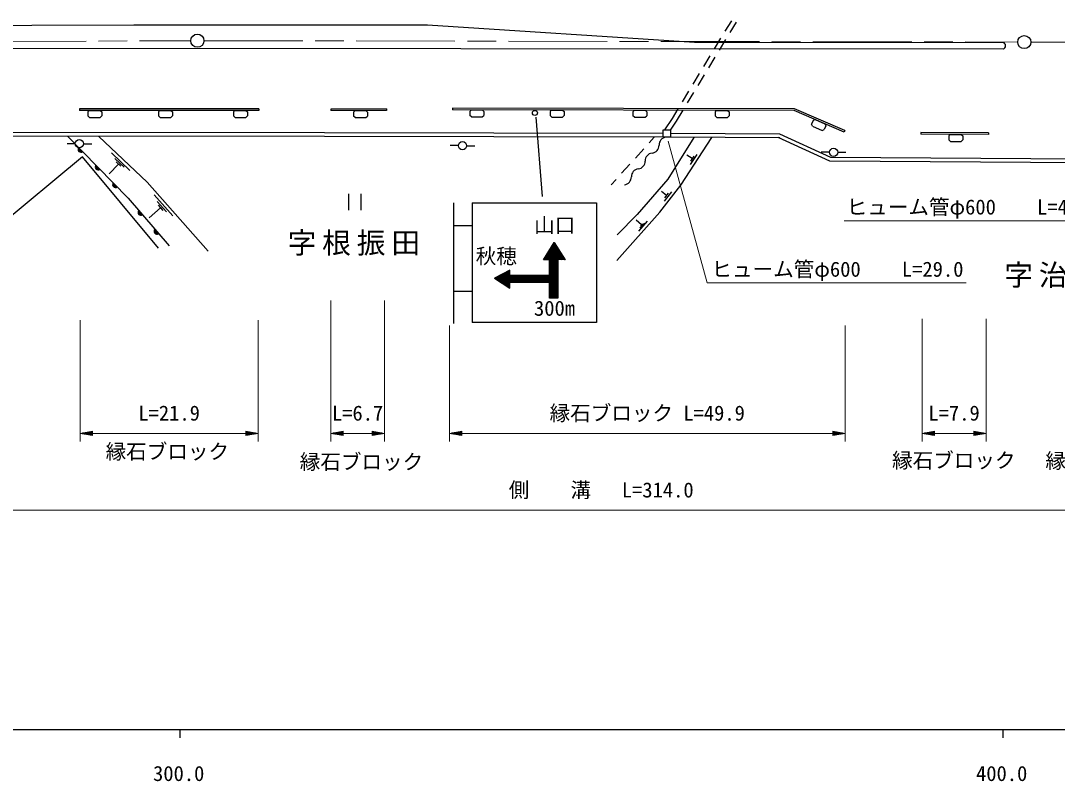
# Model space of a CAD drawing. Units: millimetres, scale not verified. Extents: x 40000 to 680000, y 20000 to 380000.
# Drawn here: x 348651 to 474601, y 198715 to 291111 of the extents above; entities that cross this region are included whole.
import ezdxf
from ezdxf.enums import TextEntityAlignment as Align

# ---------------------------------------------------------------- set-up
doc = ezdxf.new("R2010")
doc.units = ezdxf.units.MM
doc.header["$LTSCALE"] = 1000
doc.linetypes.add('CHAIN', pattern=[18.5, 12, -1.5, 3.5, -1.5])
for name, color, linetype, lineweight in [('M-BGD', 7, 'Continuous', 25), ('M-BMK', 2, 'CHAIN', 13), ('M-BMK-SRVR', 3, 'Continuous', 25), ('M-STR-HTXT', 7, 'Continuous', 13), ('M-STR-STRC', 7, 'Continuous', 25), ('M-STR-STRD', 7, 'Continuous', 25), ('M-TTL-BAND', 7, 'Continuous', 25)]:
    doc.layers.add(name, color=color, linetype=linetype, lineweight=lineweight)
doc.layers.add('M-BGD-TXT', color=7, linetype='Continuous')
doc.styles.add('ＭＳ ゴシック', font='')
doc.styles.get('ＭＳ ゴシック').set_extended_font_data('MS Gothic')

msp = doc.modelspace()

# ---------------------------------------------------------------- hatches: boundary and pattern name
at = {"layer": 'M-STR-STRC'}
h = msp.add_hatch(dxfattribs=at)
h.set_pattern_fill('USER', color=256, style=0, pattern_type=2)
h.set_pattern_definition([(134.75619, (-189956, 283187), (-68.71182, -68.12952), []), (44.75619, (-189956, 283187), (-68.13293, 68.71526), [])])
h.paths.add_polyline_path([(412887, 262064), (412180, 262079), (413456, 264185), (414820, 262083), (413927, 262087), (413931, 259328), (412895, 259329)])
h = msp.add_hatch(dxfattribs=at)
h.set_pattern_fill('USER', color=256, style=0, pattern_type=2)
h.set_pattern_definition([(137.15025, (376039, 775052), (-56.30232, -60.69517), []), (227.15025, (376039, 775052), (60.6982, -56.30513), [])])
h.paths.add_polyline_path([(408076, 260155), (408070, 260812), (406228, 259818), (408076, 258634), (408079, 259331), (412895, 259329), (412892, 260158)])
h = msp.add_hatch(dxfattribs=at)
h.set_pattern_fill('USER', color=256, style=0, pattern_type=2)
h.set_pattern_definition([(44.958, (413414, 257396), (-70.6585, 70.763), []), (134.958, (413414, 257396), (-70.763, -70.6585), [])])
h.paths.add_polyline_path([(412895, 259329), (413931, 259328), (413933, 257395), (412918, 257397)])

# ---------------------------------------------------------------- linework, layer by layer
at = {"layer": 'M-BGD'}
for p, q in [((434259, 289829), (435037, 291111)), ((434863, 289667), (435641, 290950)), ((432962, 287691), (433740, 288974)), ((433566, 287530), (434344, 288812)), ((431666, 285554), (432444, 286836)), ((432270, 285392), (433048, 286675)), ((430369, 283416), (431147, 284699)), ((430973, 283255), (431751, 284537)), ((429073, 281278), (429851, 282561)), ((429677, 281117), (430455, 282400)), ((356998, 280214), (356798, 280028)), ((356798, 280028), (356798, 279545)), ((356998, 280214), (358300, 280215)), ((358300, 280215), (358500, 280029)), ((358500, 280029), (358500, 279546)), ((365587, 280218), (365387, 280032)), ((365387, 280032), (365387, 279549)), ((365587, 280218), (366889, 280218)), ((366889, 280218), (367089, 280033)), ((367089, 280033), (367089, 279550)), ((374706, 280221), (374506, 280036)), ((374506, 280036), (374507, 279553)), ((374706, 280221), (376008, 280222)), ((376008, 280222), (376208, 280036)), ((376208, 280036), (376208, 279553)), ((389271, 280194), (389072, 280008)), ((389072, 280008), (389073, 279525)), ((389271, 280194), (390573, 280198)), ((390573, 280198), (390774, 280012)), ((390774, 280012), (390775, 279529)), ((403216, 280088), (403215, 279605)), ((403416, 280273), (403216, 280088)), ((403416, 280273), (404718, 280271)), ((404718, 280271), (404918, 280084)), ((404918, 280084), (404917, 279601)), ((412993, 280068), (412992, 279585)), ((413193, 280254), (412993, 280068)), ((413193, 280254), (414495, 280251)), ((414495, 280251), (414695, 280065)), ((414695, 280065), (414694, 279582)), ((423044, 280048), (423043, 279565)), ((423244, 280234), (423044, 280048)), ((423244, 280234), (424546, 280231)), ((424546, 280231), (424746, 280045)), ((424746, 280045), (424745, 279562)), ((427834, 279236), (428554, 280423)), ((428340, 278913), (429158, 280262)), ((433022, 280029), (433021, 279546)), ((433223, 280214), (433022, 280029)), ((433223, 280214), (434524, 280211)), ((434524, 280211), (434724, 280025)), ((434724, 280025), (434723, 279542)), ((356998, 279360), (356798, 279545)), ((356998, 279360), (358300, 279360)), ((358300, 279360), (358500, 279546)), ((365588, 279363), (365387, 279549)), ((365588, 279363), (366889, 279364)), ((366889, 279364), (367089, 279550)), ((374707, 279367), (374507, 279553)), ((374707, 279367), (376009, 279368)), ((376009, 279368), (376208, 279553)), ((389274, 279340), (389073, 279525)), ((389274, 279340), (390576, 279343)), ((390576, 279343), (390775, 279529)), ((403415, 279419), (403215, 279605)), ((403415, 279419), (404716, 279416)), ((404716, 279416), (404917, 279601)), ((413191, 279399), (412992, 279585)), ((413191, 279399), (414493, 279397)), ((414493, 279397), (414694, 279582)), ((423243, 279379), (423043, 279565)), ((423243, 279379), (424545, 279377)), ((424545, 279377), (424745, 279562)), ((426915, 277864), (427834, 279236)), ((427599, 277808), (428340, 278913)), ((433221, 279360), (433021, 279546)), ((433221, 279360), (434523, 279357)), ((434523, 279357), (434723, 279542)), ((444923, 279002), (444732, 278558)), ((444842, 278309), (444732, 278558)), ((445180, 279094), (444923, 279002)), ((445180, 279094), (446376, 278579)), ((446376, 278579), (446486, 278330)), ((385581, 277494), (306330, 277554)), ((385581, 277044), (306331, 277104)), ((426722, 277399), (385581, 277494)), ((427607, 277408), (427603, 277408)), ((440890, 277342), (427607, 277408)), ((447080, 274495), (440890, 277342)), ((444842, 278309), (446039, 277795)), ((446039, 277795), (446296, 277886)), ((446486, 278330), (446296, 277886)), ((461438, 277119), (461435, 276636)), ((461640, 277304), (461438, 277119)), ((461640, 277304), (462942, 277295)), ((462942, 277295), (463140, 277108)), ((463140, 277108), (463137, 276625)), ((355277, 276175), (354277, 276170)), ((356277, 276175), (357276, 276170)), ((426723, 276949), (385581, 277044)), ((401833, 275936), (400833, 275941)), ((402833, 275924), (403833, 275906)), ((425018, 276278), (425629, 276952)), ((440888, 276892), (427608, 276958)), ((446981, 274046), (440702, 276933)), ((461634, 276449), (461435, 276636)), ((461634, 276449), (462936, 276441)), ((462936, 276441), (463137, 276625)), ((356139, 274595), (341541, 262455)), ((365377, 263486), (356139, 274595)), ((359675, 275058), (361923, 272934)), ((423338, 274426), (424346, 275537)), ((430240, 274359), (429572, 274789)), ((430810, 274877), (430003, 273626)), ((430441, 274672), (430038, 274046)), ((446920, 275133), (445920, 275151)), ((447920, 275135), (448920, 275156)), ((360516, 273696), (359383, 272497)), ((360096, 274377), (361220, 273315)), ((360235, 273962), (360797, 273431)), ((421658, 272575), (422666, 273686)), ((486931, 273798), (446981, 274046)), ((487342, 274246), (447080, 274495)), ((420375, 271160), (420986, 271834)), ((364849, 269961), (367114, 267401)), ((388477, 270095), (388477, 268095)), ((389977, 270095), (389977, 268095)), ((427117, 269870), (426512, 270347)), ((427716, 270317), (426820, 269183)), ((427341, 270153), (426893, 269586)), ((365640, 268379), (364275, 267171)), ((365245, 269170), (366377, 267890)), ((365357, 268699), (365924, 268059)), ((424080, 266306), (423440, 266875)), ((424774, 266764), (423707, 265564)), ((424427, 266535), (423893, 265935)), ((424213, 266456), (423947, 266156))]:
    msp.add_line(p, q, dxfattribs=at)
msp.add_lwpolyline([(427608, 276958), (426723, 276949), (426714, 277862), (427599, 277871)], close=True, dxfattribs=at)
for points in [[(354343, 277068), (361714, 269548), (366681, 263745)], [(358133, 277065), (364015, 271508), (371438, 263118)], [(421075, 262002), (426289, 267867), (428874, 271137), (432611, 276933)], [(430428, 276944), (427299, 271859), (423552, 267558), (421141, 265114)]]:
    msp.add_lwpolyline(points, dxfattribs=at)
for centre in [(355777, 276178), (402333, 275933), (447420, 275124)]:
    msp.add_circle(centre, 500, dxfattribs=at)
for centre, radius, start, end in [((425269, 275964), 939, 276.0859, 1.68079), ((427146, 276019), 939, 96.0859, 181.68079), ((355967, 275488), 354, 143.2248, 305.62998), ((355967, 275488), 283, 145.44884, 303.40594), ((355967, 275488), 212, 149.19516, 299.65961), ((355967, 275488), 142, 156.90689, 291.94788), ((355967, 275488), 100, 167.22455, 281.63022), ((355967, 275488), 100, 167.22455, 281.63022), ((425468, 274096), 939, 96.0859, 181.68079), ((358067, 273346), 354, 143.2248, 305.62998), ((358067, 273346), 283, 145.44884, 303.40594), ((358067, 273346), 212, 149.19516, 299.65961), ((358067, 273346), 142, 156.90689, 291.94788), ((358067, 273346), 100, 167.22455, 281.63022), ((358067, 273346), 100, 167.22455, 281.63022), ((423591, 274041), 939, 276.0859, 1.68079), ((421913, 272119), 939, 276.0859, 1.68079), ((423790, 272174), 939, 96.0859, 181.68079), ((360167, 271203), 354, 143.2248, 305.62998), ((360167, 271203), 283, 145.44884, 303.40594), ((360167, 271203), 212, 149.19516, 299.65961), ((360167, 271203), 142, 156.90689, 291.94788), ((360167, 271203), 100, 167.22455, 281.63022), ((360167, 271203), 100, 167.22455, 281.63022), ((363263, 267821), 354, 139.35617, 301.76135), ((363263, 267821), 283, 141.58021, 299.53731), ((363263, 267821), 212, 145.32653, 295.79098), ((363263, 267821), 142, 153.03826, 288.07925), ((363263, 267821), 100, 163.35593, 277.76159), ((363263, 267821), 100, 163.35593, 277.76159), ((365214, 265542), 354, 139.35617, 301.76135), ((365214, 265542), 283, 141.58021, 299.53731), ((365214, 265542), 212, 145.32653, 295.79098), ((365214, 265542), 142, 153.03826, 288.07925), ((365214, 265542), 100, 163.35593, 277.76159), ((365214, 265542), 100, 163.35593, 277.76159)]:
    msp.add_arc(centre, radius, start, end, dxfattribs=at)
at = {"layer": 'M-BMK'}
for p, q in [((270583, 288368), (369318, 288682)), ((370918, 288683), (469793, 288520)), ((471393, 288518), (570143, 288438))]:
    msp.add_line(p, q, dxfattribs=at)
at = {"layer": 'M-BMK-SRVR'}
for centre in [(370118, 288685), (470593, 288518)]:
    msp.add_circle(centre, 800, dxfattribs=at)
at = {"layer": 'M-STR-HTXT'}
for p, q in [((386327, 257111), (386327, 239979)), ((392837, 257111), (392837, 239979)), ((355875, 254716), (355875, 239979)), ((377498, 254716), (377498, 239979)), ((458173, 254912), (458173, 239979)), ((465955, 254912), (465955, 239979)), ((400735, 254101), (400735, 239979)), ((448821, 254101), (448821, 239979)), ((355875, 240979), (357375, 241229)), ((355875, 240979), (357375, 240729)), ((355875, 240979), (357375, 240979)), ((357375, 241029), (356175, 241029)), ((357375, 240929), (356175, 240929)), ((356475, 241079), (357375, 241079)), ((356475, 240879), (357375, 240879)), ((357375, 241129), (356775, 241129)), ((357375, 240829), (356775, 240829)), ((357075, 241179), (357375, 241179)), ((357075, 240779), (357375, 240779)), ((357375, 240729), (357375, 241229)), ((357375, 240979), (375998, 240979)), ((377498, 240979), (375998, 241229)), ((375998, 241229), (375998, 240729)), ((376298, 241179), (375998, 241179)), ((375998, 241129), (376598, 241129)), ((376898, 241079), (375998, 241079)), ((375998, 241029), (377198, 241029)), ((377498, 240979), (375998, 240729)), ((377498, 240979), (375998, 240979)), ((375998, 240929), (377198, 240929)), ((376898, 240879), (375998, 240879)), ((375998, 240829), (376598, 240829)), ((376298, 240779), (375998, 240779)), ((386327, 240979), (387827, 241229)), ((386327, 240979), (387827, 240729)), ((386327, 240979), (387827, 240979)), ((387827, 241029), (386627, 241029)), ((387827, 240929), (386627, 240929)), ((386927, 241079), (387827, 241079)), ((386927, 240879), (387827, 240879)), ((387827, 241129), (387227, 241129)), ((387827, 240829), (387227, 240829)), ((387527, 241179), (387827, 241179)), ((387527, 240779), (387827, 240779)), ((387827, 240729), (387827, 241229)), ((387827, 240979), (391337, 240979)), ((392837, 240979), (391337, 241229)), ((391337, 241229), (391337, 240729)), ((391637, 241179), (391337, 241179)), ((391337, 241129), (391937, 241129)), ((392237, 241079), (391337, 241079)), ((391337, 241029), (392537, 241029)), ((392837, 240979), (391337, 240729)), ((392837, 240979), (391337, 240979)), ((391337, 240929), (392537, 240929)), ((392237, 240879), (391337, 240879)), ((391337, 240829), (391937, 240829)), ((391637, 240779), (391337, 240779)), ((400735, 240979), (402235, 241229)), ((400735, 240979), (402235, 240729)), ((400735, 240979), (402235, 240979)), ((402235, 241029), (401035, 241029)), ((402235, 240929), (401035, 240929)), ((401335, 241079), (402235, 241079)), ((401335, 240879), (402235, 240879)), ((402235, 241129), (401635, 241129)), ((402235, 240829), (401635, 240829)), ((401935, 241179), (402235, 241179)), ((401935, 240779), (402235, 240779)), ((402235, 240729), (402235, 241229)), ((402235, 240979), (447321, 240979)), ((448821, 240979), (447321, 241229)), ((447321, 241229), (447321, 240729)), ((447621, 241179), (447321, 241179)), ((447321, 241129), (447921, 241129)), ((448221, 241079), (447321, 241079)), ((447321, 241029), (448521, 241029)), ((448821, 240979), (447321, 240729)), ((448821, 240979), (447321, 240979)), ((447321, 240929), (448521, 240929)), ((448221, 240879), (447321, 240879)), ((447321, 240829), (447921, 240829)), ((447621, 240779), (447321, 240779)), ((458173, 240979), (459673, 241229)), ((458173, 240979), (459673, 240729)), ((458173, 240979), (459673, 240979)), ((459673, 241029), (458473, 241029)), ((459673, 240929), (458473, 240929)), ((458773, 241079), (459673, 241079)), ((458773, 240879), (459673, 240879)), ((459673, 241129), (459073, 241129)), ((459673, 240829), (459073, 240829)), ((459373, 241179), (459673, 241179)), ((459373, 240779), (459673, 240779)), ((459673, 240729), (459673, 241229)), ((459673, 240979), (464455, 240979)), ((465955, 240979), (464455, 241229)), ((464455, 241229), (464455, 240729)), ((464755, 241179), (464455, 241179)), ((464455, 241129), (465055, 241129)), ((465355, 241079), (464455, 241079)), ((464455, 241029), (465655, 241029)), ((465955, 240979), (464455, 240729)), ((465955, 240979), (464455, 240979)), ((464455, 240929), (465655, 240929)), ((465355, 240879), (464455, 240879)), ((464455, 240829), (465055, 240829)), ((464755, 240779), (464455, 240779)), ((268772, 231642), (569652, 231642))]:
    msp.add_line(p, q, dxfattribs=at)
for points in [[(487773, 279986), (480141, 266817), (448691, 266817)], [(427312, 276478), (432067, 259260), (463517, 259260)]]:
    msp.add_lwpolyline(points, dxfattribs=at)
at = {"layer": 'M-STR-STRC'}
for p, q in [((411224, 279390), (412000, 269747)), ((401244, 268974), (401244, 254310)), ((403518, 268974), (403518, 254454)), ((401244, 266247), (403518, 266247)), ((401244, 258276), (403518, 258276))]:
    msp.add_line(p, q, dxfattribs=at)
msp.add_lwpolyline([(403518, 268974), (418605, 268974), (418605, 254454), (403518, 254454)], dxfattribs=at)
for points in [[(412887, 262064), (412180, 262079), (413456, 264185), (414820, 262083), (413927, 262087), (413931, 259328), (412895, 259329)], [(408076, 260155), (408070, 260812), (406228, 259818), (408076, 258634), (408079, 259331), (412895, 259329), (412892, 260158)], [(412895, 259329), (413931, 259328), (413933, 257395), (412918, 257397)]]:
    msp.add_lwpolyline(points, close=True, dxfattribs=at)
msp.add_circle((411127, 279905), 305, dxfattribs=at)
at = {"layer": 'M-STR-STRD'}
for p, q in [((377565, 280423), (355782, 280414)), ((355782, 280414), (355782, 280214)), ((377565, 280223), (355782, 280214)), ((377565, 280423), (377565, 280223)), ((393083, 280404), (386341, 280386)), ((386341, 280386), (386341, 280186)), ((393083, 280204), (386341, 280186)), ((393083, 280404), (393083, 280204)), ((401125, 280478), (401125, 280278)), ((448796, 277757), (448717, 277573)), ((458011, 277528), (458010, 277328)), ((466236, 277273), (458010, 277328)), ((466237, 277473), (458011, 277528)), ((466237, 277473), (466236, 277273))]:
    msp.add_line(p, q, dxfattribs=at)
for points in [[(275486, 290327), (362390, 290615), (398077, 290615), (430528, 288522), (468049, 288481)], [(468049, 287674), (336164, 287745), (306223, 289689), (275488, 289642)], [(448796, 277757), (442658, 280395), (401125, 280478)], [(448717, 277573), (442617, 280195), (401125, 280278)]]:
    msp.add_lwpolyline(points, dxfattribs=at)
msp.add_arc((467872, 288078), 441, 293.68093, 66.25721, dxfattribs=at)
at = {"layer": 'M-TTL-BAND'}
for p, q in [((40000, 205000), (579000, 205000)), ((368000, 205000), (368000, 204000)), ((468000, 205000), (468000, 204000))]:
    msp.add_line(p, q, dxfattribs=at)

# ---------------------------------------------------------------- texts
at = {"layer": 'M-BGD-TXT', "char_height": 2566, "attachment_point": 8, "style": 'ＭＳ ゴシック'}
for s, insert in [('\\T1.2;字根振田', (389474, 262552)), ('\\T1.2;字治郎瀬', (476559, 258645))]:
    msp.add_mtext(s, dxfattribs=dict(at, insert=insert))
at = {"layer": 'M-STR-HTXT', "style": 'ＭＳ ゴシック'}
for s, p in [('ヒューム管φ600\u3000\u3000L=42.0', (464316, 267017)), ('ヒューム管φ600\u3000\u3000L=29.0', (447892, 259460)), ('L=21.9', (366686, 241979)), ('L=6.7', (389582, 241979)), ('縁石ブロック L=49.9', (424778, 241979)), ('L=7.9', (462064, 241979)), ('縁石ブロック', (366460, 237308)), ('縁石ブロック', (390054, 236061)), ('縁石ブロック', (462027, 236236)), ('縁石ブロック', (480651, 236186)), ('側\u3000\u3000溝   L=314.0', (419182, 232642))]:
    msp.add_text(s, height=1833, dxfattribs=at).set_placement(p, align=Align.BOTTOM_CENTER)
at = {"layer": 'M-STR-STRC', "style": 'ＭＳ ゴシック'}
for s, p in [('山口', (413531, 264808)), ('秋穂', (406437, 261049)), ('300m', (413511, 254716))]:
    msp.add_text(s, height=1833, dxfattribs=at).set_placement(p, align=Align.BOTTOM_CENTER)
at = {"layer": 'M-TTL-BAND', "style": 'ＭＳ ゴシック'}
for s, p in [('300.0', (367844, 198195)), ('400.0', (467844, 198195))]:
    msp.add_text(s, height=1833, dxfattribs=at).set_placement(p, align=Align.BOTTOM_CENTER)

doc.saveas('drawing.dxf')
